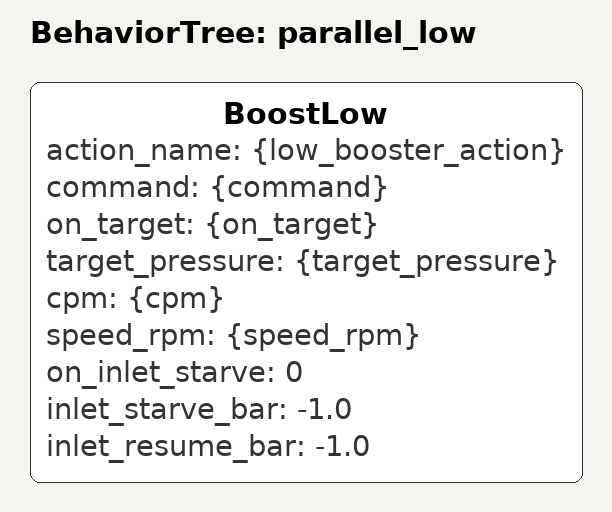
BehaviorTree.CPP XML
<root BTCPP_format="4">
  <BehaviorTree ID="parallel_low">
    <BoostLow
      action_name="{low_booster_action}"
      command="{command}"
      on_target="{on_target}"
      target_pressure="{target_pressure}"
      cpm="{cpm}"
      speed_rpm="{speed_rpm}"
      on_inlet_starve="0"
      inlet_starve_bar="-1.0"
      inlet_resume_bar="-1.0"
    />
  </BehaviorTree>
</root>
